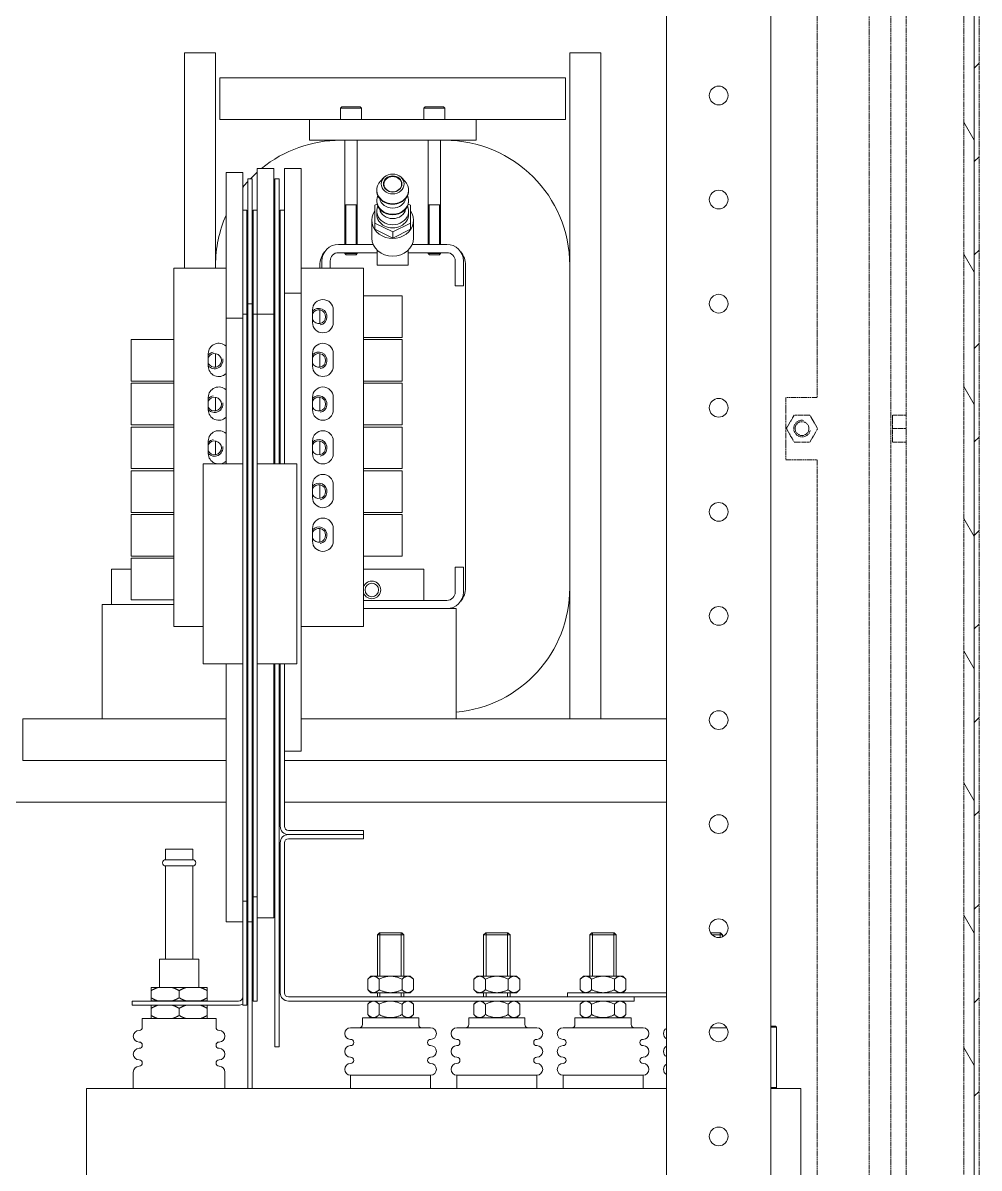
# Model space of a CAD drawing. Header units: millimetres. Extents: x 0 to 8410, y 0 to 5940.
# Drawn here: x 5165 to 5624, y 1771 to 2321 of the extents above; entities that cross this region are included whole.
import ezdxf

# ---------------------------------------------------------------- set-up
doc = ezdxf.new("R2010")
doc.units = ezdxf.units.MM
doc.header["$LTSCALE"] = 10
doc.linetypes.add('DOUBLE_DASH_CHAIN', pattern=[1.2403, 0.6614, -0.0827, 0.1654, -0.0827, 0.1654, -0.0827])
for name, color, linetype, lineweight, true_color in [('가시적인 것(ISO)', 3, 'Continuous', 5, 0x00ff00), ('가시적인 좁은 것(ISO)', 3, 'Continuous', 5, 0x00ff00), ('참조(ISO)', 6, 'DOUBLE_DASH_CHAIN', 5, 0xff00ff)]:
    doc.layers.add(name, color=color, linetype=linetype, lineweight=lineweight, true_color=true_color)
doc.layers.add('해치(ISO)', color=7, linetype='Continuous', lineweight=5)
pattern_1 = [(120.0002, (0, 0), (-27.49626, -15.87508), [])]

msp = doc.modelspace()

# ---------------------------------------------------------------- hatches: boundary and pattern name
at = {"layer": '해치(ISO)'}
h = msp.add_hatch(dxfattribs=at)
h.set_pattern_fill('ANSI31', color=256, scale=254, style=0)
h.set_pattern_definition([(45, (0, 0), (-22.45064, 22.45064), [])])
h.paths.add_polyline_path([(4924.03, 930.83), (5044.03, 930.83), (5504.03, 930.83), (5624.03, 930.83), (5624.03, 3030.83), (4924.03, 3030.83)])
h.paths.add_polyline_path([(5621.73, 933.13), (5615.33, 933.13), (4932.73, 933.13), (4926.33, 933.13), (4926.33, 939.53), (4926.33, 976.73), (4926.33, 983.13), (4926.33, 2988.53), (4926.33, 3028.53), (5621.73, 3028.53), (5621.73, 2988.53), (5621.73, 983.13), (5621.73, 976.73), (5621.73, 939.53)], flags=0)
h = msp.add_hatch(dxfattribs=at)
h.set_pattern_fill('ANSI31', color=256, scale=254, angle=75.0002, style=0)
h.set_pattern_definition(pattern_1)
h.paths.add_polyline_path([(4931.33, 983.13), (4931.33, 2988.53), (4928.33, 2988.53), (4926.33, 2988.53), (4926.33, 983.13)])
h.paths.add_polyline_path([(5621.73, 983.13), (5621.73, 2988.53), (5619.73, 2988.53), (5616.73, 2988.53), (5616.73, 983.13)])
h = msp.add_hatch(dxfattribs=at)
h.set_pattern_fill('ANSI31', color=256, scale=254, angle=75.0002, style=0)
h.set_pattern_definition(pattern_1)
h.paths.add_polyline_path([(5017.78, 2919.33), (5021.53, 2925.83), (5017.78, 2932.33), (5010.28, 2932.33), (5006.52, 2925.83), (5010.28, 2919.33)])
edge = h.paths.add_edge_path(flags=0)
edge.add_ellipse((5014.03, 2925.83), major_axis=(0, -3.32), ratio=1, start_angle=0, end_angle=360)
h.paths.add_polyline_path([(5546.53, 2125.83), (5542.78, 2132.33), (5535.28, 2132.33), (5531.52, 2125.83), (5535.28, 2119.33), (5542.78, 2119.33)])
edge = h.paths.add_edge_path(flags=0)
edge.add_ellipse((5539.03, 2125.83), major_axis=(0, -3.32), ratio=1, start_angle=0, end_angle=360)
h.paths.add_polyline_path([(5017.78, 2119.33), (5021.53, 2125.83), (5017.78, 2132.33), (5010.28, 2132.33), (5006.52, 2125.83), (5010.28, 2119.33)])
edge = h.paths.add_edge_path(flags=0)
edge.add_ellipse((5014.03, 2125.83), major_axis=(0, -3.32), ratio=1, start_angle=0, end_angle=360)
h.paths.add_polyline_path([(5546.53, 2925.83), (5542.78, 2932.33), (5535.28, 2932.33), (5531.52, 2925.83), (5535.28, 2919.33), (5542.78, 2919.33)])
edge = h.paths.add_edge_path(flags=0)
edge.add_ellipse((5539.03, 2925.83), major_axis=(0, -3.32), ratio=1, start_angle=0, end_angle=360)

# ---------------------------------------------------------------- linework, layer by layer
at = {"layer": '가시적인 것(ISO)'}
for p, q in [((5524.03, 983.13), (5524.03, 3023.53)), ((5474.03, 1256.83), (5474.03, 2464.83)), ((5242.53, 2306.33), (5242.53, 2202.83)), ((5242.53, 2306.33), (5257.53, 2306.33)), ((5257.53, 2306.33), (5257.53, 2204.33)), ((5427.53, 2306.33), (5427.53, 2204.33)), ((5427.53, 2306.33), (5442.53, 2306.33)), ((5442.53, 2306.33), (5442.53, 1986.33)), ((5259.53, 2274.33), (5259.53, 2294.33)), ((5259.53, 2294.33), (5425.53, 2294.33)), ((5425.53, 2274.33), (5425.53, 2294.33)), ((5318.13, 2280.33), (5317.53, 2279.73)), ((5327.53, 2279.73), (5317.53, 2279.73)), ((5317.53, 2274.33), (5317.53, 2279.73)), ((5318.13, 2280.33), (5326.93, 2280.33)), ((5326.93, 2280.33), (5327.53, 2279.73)), ((5327.53, 2274.33), (5327.53, 2279.73)), ((5358.13, 2280.33), (5357.53, 2279.73)), ((5367.53, 2279.73), (5357.53, 2279.73)), ((5357.53, 2274.33), (5357.53, 2279.73)), ((5358.13, 2280.33), (5366.93, 2280.33)), ((5366.93, 2280.33), (5367.53, 2279.73)), ((5367.53, 2274.33), (5367.53, 2279.73)), ((5259.53, 2274.33), (5302.53, 2274.33)), ((5302.53, 2274.33), (5302.53, 2264.33)), ((5382.53, 2274.33), (5302.53, 2274.33)), ((5382.53, 2274.33), (5425.53, 2274.33)), ((5382.53, 2274.33), (5382.53, 2264.33)), ((5382.53, 2264.33), (5302.53, 2264.33)), ((5319.53, 2214.33), (5319.53, 2264.33)), ((5325.53, 2214.33), (5325.53, 2264.33)), ((5359.53, 2214.33), (5359.53, 2264.33)), ((5365.53, 2214.33), (5365.53, 2264.33)), ((5277.53, 2250.83), (5285.53, 2250.83)), ((5277.53, 2250.83), (5277.53, 2230.83)), ((5285.53, 2250.83), (5285.53, 2200.83)), ((5290.53, 2250.83), (5298.53, 2250.83)), ((5290.53, 2250.83), (5290.53, 2230.83)), ((5298.53, 2250.83), (5298.53, 2210.83)), ((5270.53, 2248.83), (5262.53, 2248.83)), ((5262.53, 2198.83), (5262.53, 2248.83)), ((5270.53, 2230.83), (5270.53, 2248.83)), ((5273.03, 2245.83), (5273.03, 2185.83)), ((5275.03, 2245.83), (5273.03, 2245.83)), ((5275.03, 2185.83), (5275.03, 2245.83)), ((5286.03, 2245.83), (5286.03, 2108.83)), ((5286.03, 2245.83), (5288.03, 2245.83)), ((5288.03, 2108.83), (5288.03, 2245.83)), ((5338.33, 2246.4), (5336.68, 2244.72)), ((5346.73, 2246.4), (5348.37, 2244.72)), ((5334.88, 2240.19), (5334.88, 2240.44)), ((5350.18, 2240.19), (5350.18, 2240.44)), ((5335.09, 2233.61), (5334.03, 2233.08)), ((5334.88, 2235.15), (5334.88, 2235.41)), ((5351.03, 2233.08), (5349.97, 2233.61)), ((5350.18, 2235.15), (5350.18, 2235.41)), ((5270.53, 2230.83), (5270.53, 2180.83)), ((5272.53, 2230.83), (5270.53, 2230.83)), ((5272.53, 2180.83), (5272.53, 2230.83)), ((5275.53, 2230.83), (5275.53, 2180.83)), ((5277.53, 2230.83), (5275.53, 2230.83)), ((5277.53, 2180.83), (5277.53, 2230.83)), ((5288.53, 2230.83), (5288.53, 2108.83)), ((5288.53, 2230.83), (5290.53, 2230.83)), ((5290.53, 2108.83), (5290.53, 2230.83)), ((5319.53, 2233.33), (5325.53, 2233.33)), ((5334.03, 2233.08), (5334.03, 2224.58)), ((5334.88, 2228.83), (5334.88, 2230.37)), ((5350.18, 2228.83), (5350.18, 2230.37)), ((5351.03, 2224.58), (5351.03, 2233.08)), ((5359.53, 2233.33), (5365.53, 2233.33)), ((5332.53, 2217.33), (5332.53, 2225.83)), ((5334.03, 2224.58), (5342.53, 2220.33)), ((5334.03, 2224.58), (5334.03, 2221.58)), ((5342.53, 2220.33), (5351.03, 2224.58)), ((5351.03, 2224.58), (5351.03, 2221.58)), ((5352.53, 2217.33), (5352.53, 2225.83)), ((5342.53, 2217.33), (5334.03, 2221.58)), ((5351.03, 2221.58), (5342.53, 2217.33)), ((5342.53, 2220.33), (5342.53, 2217.33)), ((5333.15, 2214.33), (5316.53, 2214.33)), ((5335.03, 2211.6), (5335.03, 2207.41)), ((5350.03, 2211.6), (5350.03, 2207.41)), ((5368.53, 2214.33), (5351.91, 2214.33)), ((5298.53, 2210.83), (5298.53, 2190.83)), ((5308.53, 2206.33), (5308.53, 2202.83)), ((5312.53, 2202.83), (5312.53, 2206.33)), ((5335.03, 2210.33), (5316.53, 2210.33)), ((5319.53, 2209.93), (5319.53, 2210.33)), ((5319.53, 2209.93), (5325.53, 2209.93)), ((5320.13, 2209.33), (5319.53, 2209.93)), ((5324.93, 2209.33), (5320.13, 2209.33)), ((5324.93, 2209.33), (5325.53, 2209.93)), ((5325.53, 2209.93), (5325.53, 2210.33)), ((5335.03, 2204.33), (5335.03, 2207.41)), ((5368.53, 2210.33), (5350.03, 2210.33)), ((5350.03, 2204.33), (5350.03, 2207.41)), ((5359.53, 2209.93), (5359.53, 2210.33)), ((5359.53, 2209.93), (5365.53, 2209.93)), ((5360.13, 2209.33), (5359.53, 2209.93)), ((5364.93, 2209.33), (5360.13, 2209.33)), ((5364.93, 2209.33), (5365.53, 2209.93)), ((5365.53, 2209.93), (5365.53, 2210.33)), ((5372.53, 2194.33), (5372.53, 2206.33)), ((5376.53, 2194.33), (5376.53, 2206.33)), ((5237.53, 2202.83), (5262.53, 2202.83)), ((5237.53, 2202.83), (5237.53, 2030.83)), ((5257.53, 2204.33), (5257.53, 2202.83)), ((5272.53, 2202.83), (5273.03, 2202.83)), ((5275.03, 2202.83), (5275.53, 2202.83)), ((5285.53, 2200.83), (5285.53, 2180.83)), ((5328.53, 2202.83), (5298.53, 2202.83)), ((5307.53, 2202.83), (5307.53, 2204.33)), ((5328.53, 2030.83), (5328.53, 2202.83)), ((5350.03, 2204.33), (5335.03, 2204.33)), ((5377.53, 2204.33), (5377.53, 2049.33)), ((5427.53, 2049.33), (5427.53, 2204.33)), ((5262.53, 2178.83), (5262.53, 2198.83)), ((5290.53, 2190.83), (5298.53, 2190.83)), ((5298.53, 2158.83), (5298.53, 2190.83)), ((5347.03, 2189.58), (5328.53, 2189.58)), ((5347.03, 2169.58), (5347.03, 2189.58)), ((5372.53, 2194.33), (5376.53, 2194.33)), ((5273.03, 2185.83), (5273.03, 1888.83)), ((5273.03, 2185.83), (5275.03, 2185.83)), ((5275.03, 1888.83), (5275.03, 2185.83)), ((5270.53, 2178.83), (5262.53, 2178.83)), ((5262.53, 2178.83), (5262.53, 2146.83)), ((5270.53, 2180.83), (5272.53, 2180.83)), ((5270.53, 2180.83), (5270.53, 1898.83)), ((5272.53, 1898.83), (5272.53, 2180.83)), ((5275.53, 2180.83), (5277.53, 2180.83)), ((5275.53, 2180.83), (5275.53, 1900.83)), ((5277.53, 1900.83), (5277.53, 2180.83)), ((5277.53, 2180.83), (5285.53, 2180.83)), ((5285.53, 2148.83), (5285.53, 2180.83)), ((5304.03, 2176.83), (5304.03, 2182.83)), ((5307.53, 2176.29), (5307.53, 2182.86)), ((5314.03, 2182.83), (5314.03, 2176.83)), ((5237.53, 2168.58), (5217.03, 2168.58)), ((5217.03, 2168.58), (5217.03, 2148.58)), ((5328.53, 2169.58), (5347.03, 2169.58)), ((5347.03, 2168.58), (5328.53, 2168.58)), ((5347.03, 2148.58), (5347.03, 2168.58)), ((5254.03, 2155.83), (5254.03, 2161.83)), ((5257.53, 2161.86), (5257.53, 2155.29)), ((5298.53, 2158.83), (5298.53, 2002.83)), ((5304.03, 2155.83), (5304.03, 2161.83)), ((5307.53, 2155.29), (5307.53, 2161.86)), ((5314.03, 2161.83), (5314.03, 2155.83)), ((5217.03, 2148.58), (5237.53, 2148.58)), ((5237.53, 2147.58), (5217.03, 2147.58)), ((5217.03, 2147.58), (5217.03, 2127.58)), ((5262.53, 2108.83), (5262.53, 2146.83)), ((5285.53, 2148.83), (5285.53, 2108.83)), ((5328.53, 2148.58), (5347.03, 2148.58)), ((5347.03, 2147.58), (5328.53, 2147.58)), ((5347.03, 2127.58), (5347.03, 2147.58)), ((5254.03, 2134.83), (5254.03, 2140.83)), ((5257.53, 2140.86), (5257.53, 2134.29)), ((5304.03, 2134.83), (5304.03, 2140.83)), ((5307.53, 2134.29), (5307.53, 2140.86)), ((5314.03, 2140.83), (5314.03, 2134.83)), ((5217.03, 2127.58), (5237.53, 2127.58)), ((5237.53, 2126.58), (5217.03, 2126.58)), ((5217.03, 2126.58), (5217.03, 2106.58)), ((5328.53, 2127.58), (5347.03, 2127.58)), ((5347.03, 2126.58), (5328.53, 2126.58)), ((5347.03, 2106.58), (5347.03, 2126.58)), ((5254.03, 2113.83), (5254.03, 2119.83)), ((5257.53, 2119.86), (5257.53, 2113.29)), ((5304.03, 2113.83), (5304.03, 2119.83)), ((5307.53, 2113.29), (5307.53, 2119.86)), ((5314.03, 2119.83), (5314.03, 2113.83)), ((5251.53, 2012.83), (5251.53, 2108.83)), ((5251.53, 2108.83), (5270.53, 2108.83)), ((5296.53, 2108.83), (5277.53, 2108.83)), ((5296.53, 2108.83), (5296.53, 2012.83)), ((5217.03, 2106.58), (5237.53, 2106.58)), ((5237.53, 2105.58), (5217.03, 2105.58)), ((5217.03, 2105.58), (5217.03, 2085.58)), ((5328.53, 2106.58), (5347.03, 2106.58)), ((5347.03, 2105.58), (5328.53, 2105.58)), ((5347.03, 2085.58), (5347.03, 2105.58)), ((5304.03, 2092.83), (5304.03, 2098.83)), ((5307.53, 2092.29), (5307.53, 2098.86)), ((5314.03, 2098.83), (5314.03, 2092.83)), ((5217.03, 2085.58), (5237.53, 2085.58)), ((5328.53, 2085.58), (5347.03, 2085.58)), ((5237.53, 2084.58), (5217.03, 2084.58)), ((5217.03, 2084.58), (5217.03, 2064.58)), ((5347.03, 2084.58), (5328.53, 2084.58)), ((5347.03, 2064.58), (5347.03, 2084.58)), ((5304.03, 2071.83), (5304.03, 2077.83)), ((5307.53, 2071.29), (5307.53, 2077.86)), ((5314.03, 2077.83), (5314.03, 2071.83)), ((5217.03, 2064.58), (5237.53, 2064.58)), ((5237.53, 2063.58), (5217.03, 2063.58)), ((5217.03, 2063.58), (5217.03, 2043.58)), ((5328.53, 2064.58), (5347.03, 2064.58)), ((5207.53, 2058.33), (5217.03, 2058.33)), ((5207.53, 2058.33), (5207.53, 2041.33)), ((5328.53, 2058.33), (5357.53, 2058.33)), ((5357.53, 2043.33), (5357.53, 2058.33)), ((5372.53, 2059.33), (5372.53, 2047.33)), ((5372.53, 2059.33), (5376.53, 2059.33)), ((5376.53, 2047.33), (5376.53, 2059.33)), ((5427.53, 2049.33), (5427.53, 1986.33)), ((5203.03, 2041.33), (5237.53, 2041.33)), ((5203.03, 1986.33), (5203.03, 2041.33)), ((5217.03, 2043.58), (5237.53, 2043.58)), ((5328.53, 2043.33), (5368.53, 2043.33)), ((5373.03, 2039.33), (5328.53, 2039.33)), ((5373.03, 2039.33), (5373.03, 1986.33)), ((5237.53, 2030.83), (5251.53, 2030.83)), ((5272.53, 2030.83), (5273.03, 2030.83)), ((5275.03, 2030.83), (5275.53, 2030.83)), ((5328.53, 2030.83), (5298.53, 2030.83)), ((5251.53, 2012.83), (5270.53, 2012.83)), ((5262.53, 1920.83), (5262.53, 2012.83)), ((5296.53, 2012.83), (5277.53, 2012.83)), ((5285.53, 2012.83), (5285.53, 1922.83)), ((5286.03, 2012.83), (5286.03, 1828.83)), ((5288.03, 1828.83), (5288.03, 2012.83)), ((5288.53, 2012.83), (5288.53, 1934.83)), ((5290.53, 1934.83), (5290.53, 2012.83)), ((5298.53, 1970.83), (5298.53, 2002.83)), ((5165.03, 1986.33), (5262.53, 1986.33)), ((5165.03, 1966.33), (5165.03, 1986.33)), ((5272.53, 1986.33), (5273.03, 1986.33)), ((5275.03, 1986.33), (5275.53, 1986.33)), ((5285.53, 1986.33), (5286.03, 1986.33)), ((5288.03, 1986.33), (5288.53, 1986.33)), ((5298.53, 1986.33), (5474.03, 1986.33)), ((5290.53, 1970.83), (5298.53, 1970.83)), ((5262.53, 1966.33), (5165.03, 1966.33)), ((5273.03, 1966.33), (5272.53, 1966.33)), ((5275.53, 1966.33), (5275.03, 1966.33)), ((5286.03, 1966.33), (5285.53, 1966.33)), ((5288.53, 1966.33), (5288.03, 1966.33)), ((5474.03, 1966.33), (5290.53, 1966.33)), ((5262.53, 1946.33), (5074.03, 1946.33)), ((5273.03, 1946.33), (5272.53, 1946.33)), ((5275.53, 1946.33), (5275.03, 1946.33)), ((5286.03, 1946.33), (5285.53, 1946.33)), ((5288.53, 1946.33), (5288.03, 1946.33)), ((5474.03, 1946.33), (5290.53, 1946.33)), ((5328.53, 1932.83), (5292.53, 1932.83)), ((5328.53, 1932.83), (5328.53, 1930.83)), ((5288.53, 1926.83), (5288.53, 1854.83)), ((5290.53, 1926.83), (5290.53, 1854.83)), ((5328.53, 1930.83), (5292.53, 1930.83)), ((5292.53, 1930.83), (5328.53, 1930.83)), ((5328.53, 1928.83), (5292.53, 1928.83)), ((5328.53, 1928.83), (5328.53, 1930.83)), ((5233.53, 1923.73), (5246.53, 1923.73)), ((5233.53, 1923.73), (5233.53, 1918.73)), ((5246.53, 1923.73), (5246.53, 1918.73)), ((5262.53, 1920.83), (5262.53, 1888.83)), ((5285.53, 1890.83), (5285.53, 1922.83)), ((5233.53, 1918.73), (5246.53, 1918.73)), ((5233.53, 1915.73), (5246.53, 1915.73)), ((5233.53, 1915.73), (5233.53, 1871.03)), ((5246.53, 1915.73), (5246.53, 1871.03)), ((5270.53, 1898.83), (5270.53, 1848.83)), ((5272.53, 1898.83), (5270.53, 1898.83)), ((5272.53, 1848.83), (5272.53, 1898.83)), ((5275.53, 1900.83), (5275.53, 1850.83)), ((5277.53, 1900.83), (5275.53, 1900.83)), ((5277.53, 1850.83), (5277.53, 1900.83)), ((5270.53, 1888.83), (5262.53, 1888.83)), ((5275.03, 1888.83), (5273.03, 1888.83)), ((5273.03, 1888.83), (5273.03, 1808.83)), ((5275.03, 1808.83), (5275.03, 1888.83)), ((5277.53, 1890.83), (5285.53, 1890.83)), ((5336.18, 1883.63), (5335.18, 1882.63)), ((5347.88, 1882.63), (5335.18, 1882.63)), ((5335.18, 1882.63), (5335.18, 1862.83)), ((5336.18, 1883.63), (5346.88, 1883.63)), ((5346.88, 1883.63), (5347.88, 1882.63)), ((5347.88, 1882.63), (5347.88, 1862.83)), ((5387.18, 1883.63), (5386.18, 1882.63)), ((5398.88, 1882.63), (5386.18, 1882.63)), ((5386.18, 1882.63), (5386.18, 1862.83)), ((5387.18, 1883.63), (5397.88, 1883.63)), ((5397.88, 1883.63), (5398.88, 1882.63)), ((5398.88, 1882.63), (5398.88, 1862.83)), ((5438.18, 1883.63), (5437.18, 1882.63)), ((5449.88, 1882.63), (5437.18, 1882.63)), ((5437.18, 1882.63), (5437.18, 1862.83)), ((5438.18, 1883.63), (5448.88, 1883.63)), ((5448.88, 1883.63), (5449.88, 1882.63)), ((5449.88, 1882.63), (5449.88, 1862.83)), ((5495.1, 1883.63), (5499.88, 1883.63)), ((5500.88, 1882.63), (5495.86, 1882.63)), ((5499.88, 1883.63), (5500.88, 1882.63)), ((5500.88, 1882.63), (5500.88, 1881.73)), ((5230.53, 1871.03), (5249.53, 1871.03)), ((5230.53, 1871.03), (5230.53, 1857.33)), ((5249.53, 1871.03), (5249.53, 1857.33)), ((5332.06, 1862.83), (5330.56, 1861.33)), ((5330.56, 1856.33), (5330.56, 1861.33)), ((5351, 1862.83), (5332.06, 1862.83)), ((5336.04, 1856.33), (5336.04, 1861.33)), ((5347.01, 1856.33), (5347.01, 1861.33)), ((5351, 1862.83), (5352.5, 1861.33)), ((5352.5, 1856.33), (5352.5, 1861.33)), ((5383.06, 1862.83), (5381.56, 1861.33)), ((5381.56, 1856.33), (5381.56, 1861.33)), ((5402, 1862.83), (5383.06, 1862.83)), ((5387.04, 1856.33), (5387.04, 1861.33)), ((5398.01, 1856.33), (5398.01, 1861.33)), ((5402, 1862.83), (5403.5, 1861.33)), ((5403.5, 1856.33), (5403.5, 1861.33)), ((5434.06, 1862.83), (5432.56, 1861.33)), ((5432.56, 1856.33), (5432.56, 1861.33)), ((5453, 1862.83), (5434.06, 1862.83)), ((5438.04, 1856.33), (5438.04, 1861.33)), ((5449.01, 1856.33), (5449.01, 1861.33)), ((5453, 1862.83), (5454.5, 1861.33)), ((5454.5, 1856.33), (5454.5, 1861.33)), ((5229.79, 1857.33), (5226.53, 1857.33)), ((5226.53, 1852.43), (5226.53, 1855.83)), ((5229.79, 1857.33), (5236.77, 1857.33)), ((5243.29, 1857.33), (5236.77, 1857.33)), ((5240.03, 1852.43), (5240.03, 1855.83)), ((5243.29, 1857.33), (5250.27, 1857.33)), ((5253.53, 1857.33), (5250.27, 1857.33)), ((5253.53, 1852.43), (5253.53, 1855.83)), ((5332.06, 1854.83), (5330.56, 1856.33)), ((5332.06, 1854.83), (5351, 1854.83)), ((5335.18, 1854.83), (5335.18, 1852.83)), ((5347.88, 1854.83), (5347.88, 1852.83)), ((5351, 1854.83), (5352.5, 1856.33)), ((5383.06, 1854.83), (5381.56, 1856.33)), ((5383.06, 1854.83), (5402, 1854.83)), ((5386.18, 1854.83), (5386.18, 1852.83)), ((5398.88, 1854.83), (5398.88, 1852.83)), ((5402, 1854.83), (5403.5, 1856.33)), ((5426.53, 1852.83), (5426.53, 1854.83)), ((5474.03, 1854.83), (5426.53, 1854.83)), ((5434.06, 1854.83), (5432.56, 1856.33)), ((5453, 1854.83), (5454.5, 1856.33)), ((5268.53, 1850.83), (5217.53, 1850.83)), ((5217.53, 1848.83), (5217.53, 1850.83)), ((5268.53, 1848.83), (5217.53, 1848.83)), ((5226.53, 1850.93), (5229.79, 1850.93)), ((5236.77, 1850.93), (5229.79, 1850.93)), ((5230.53, 1850.93), (5230.53, 1850.83)), ((5236.77, 1850.93), (5243.29, 1850.93)), ((5250.27, 1850.93), (5243.29, 1850.93)), ((5249.53, 1850.93), (5249.53, 1850.83)), ((5250.27, 1850.93), (5253.53, 1850.93)), ((5270.53, 1848.83), (5272.53, 1848.83)), ((5275.53, 1850.83), (5277.53, 1850.83)), ((5458.53, 1852.83), (5292.53, 1852.83)), ((5458.53, 1850.83), (5292.53, 1850.83)), ((5332.06, 1850.83), (5330.56, 1849.33)), ((5330.56, 1844.33), (5330.56, 1849.33)), ((5336.04, 1844.33), (5336.04, 1849.33)), ((5347.01, 1844.33), (5347.01, 1849.33)), ((5351, 1850.83), (5352.5, 1849.33)), ((5352.5, 1844.33), (5352.5, 1849.33)), ((5383.06, 1850.83), (5381.56, 1849.33)), ((5381.56, 1844.33), (5381.56, 1849.33)), ((5387.04, 1844.33), (5387.04, 1849.33)), ((5398.01, 1844.33), (5398.01, 1849.33)), ((5402, 1850.83), (5403.5, 1849.33)), ((5403.5, 1844.33), (5403.5, 1849.33)), ((5434.06, 1850.83), (5432.56, 1849.33)), ((5432.56, 1844.33), (5432.56, 1849.33)), ((5438.04, 1844.33), (5438.04, 1849.33)), ((5449.01, 1844.33), (5449.01, 1849.33)), ((5453, 1850.83), (5454.5, 1849.33)), ((5454.5, 1844.33), (5454.5, 1849.33)), ((5458.53, 1850.83), (5458.53, 1852.83)), ((5458.53, 1852.83), (5474.03, 1852.83)), ((5226.53, 1843.93), (5226.53, 1847.33)), ((5240.03, 1843.93), (5240.03, 1847.33)), ((5253.53, 1843.93), (5253.53, 1847.33)), ((5332.06, 1842.83), (5330.56, 1844.33)), ((5351, 1842.83), (5352.5, 1844.33)), ((5383.06, 1842.83), (5381.56, 1844.33)), ((5402, 1842.83), (5403.5, 1844.33)), ((5434.06, 1842.83), (5432.56, 1844.33)), ((5453, 1842.83), (5454.5, 1844.33)), ((5222.33, 1842.43), (5257.73, 1842.43)), ((5222.33, 1842.43), (5222.33, 1838.23)), ((5257.73, 1842.43), (5257.73, 1838.23)), ((5322.33, 1838.03), (5360.73, 1838.03)), ((5328.03, 1842.83), (5355.03, 1842.83)), ((5328.03, 1842.83), (5328.03, 1839.53)), ((5355.03, 1842.83), (5355.03, 1839.53)), ((5373.33, 1838.03), (5411.73, 1838.03)), ((5379.03, 1842.83), (5406.03, 1842.83)), ((5379.03, 1842.83), (5379.03, 1839.53)), ((5406.03, 1842.83), (5406.03, 1839.53)), ((5424.33, 1838.03), (5462.73, 1838.03)), ((5430.03, 1842.83), (5457.03, 1842.83)), ((5430.03, 1842.83), (5430.03, 1839.53)), ((5457.03, 1842.83), (5457.03, 1839.53)), ((5495.1, 1838.03), (5502.95, 1838.03)), ((5524.03, 1838.83), (5526.28, 1838.83)), ((5526.78, 1838.33), (5524.03, 1838.33)), ((5526.28, 1838.83), (5526.78, 1838.33)), ((5526.78, 1809.33), (5526.78, 1838.33)), ((5286.03, 1828.83), (5288.03, 1828.83)), ((5218.03, 1816.73), (5218.03, 1808.83)), ((5262.03, 1816.73), (5262.03, 1808.83)), ((5322.33, 1815.23), (5360.73, 1815.23)), ((5322.33, 1815.23), (5322.33, 1808.83)), ((5360.73, 1815.23), (5360.73, 1808.83)), ((5373.33, 1815.23), (5411.73, 1815.23)), ((5373.33, 1815.23), (5373.33, 1808.83)), ((5411.73, 1815.23), (5411.73, 1808.83)), ((5424.33, 1815.23), (5462.73, 1815.23)), ((5424.33, 1815.23), (5424.33, 1808.83)), ((5462.73, 1815.23), (5462.73, 1808.83)), ((5195.53, 1808.83), (5273.03, 1808.83)), ((5195.53, 1300.83), (5195.53, 1808.83)), ((5273.03, 1808.83), (5275.03, 1808.83)), ((5275.03, 1808.83), (5474.03, 1808.83)), ((5524.03, 1809.33), (5526.78, 1809.33)), ((5524.03, 1808.83), (5538.53, 1808.83)), ((5526.28, 1808.83), (5526.78, 1809.33)), ((5538.53, 1300.83), (5538.53, 1808.83))]:
    msp.add_line(p, q, dxfattribs=at)
for centre, radius in [((5499.03, 2285.83), 4.5), ((5499.03, 2235.83), 4.5), ((5499.03, 2185.83), 4.5), ((5499.03, 2135.83), 4.5), ((5499.03, 2085.83), 4.5), ((5332.53, 2048.33), 3.25), ((5499.03, 2035.83), 4.5), ((5499.03, 1985.83), 4.5), ((5499.03, 1935.83), 4.5), ((5499.03, 1885.83), 4.5), ((5499.03, 1835.83), 4.5), ((5499.03, 1785.83), 4.5)]:
    msp.add_circle(centre, radius, dxfattribs=at)
for centre, radius, start, end in [((5317.53, 2204.33), 60, 90, 129.195), ((5367.53, 2204.33), 60, 0, 90), ((5317.53, 2204.33), 60, 137.8736, 141.5668), ((5317.53, 2204.33), 60, 131.8103, 136.2378), ((5317.53, 2204.33), 60, 156.4435, 180), ((5316.53, 2206.33), 8, 90, 180), ((5368.53, 2206.33), 8, 0, 90), ((5317.53, 2204.33), 10, 140.1041, 180), ((5316.53, 2206.33), 4, 90, 180), ((5368.53, 2206.33), 4, 0, 90), ((5367.53, 2204.33), 10, 0, 39.8959), ((5309.03, 2182.83), 5, 0, 180), ((5307.03, 2179.58), 3.32, 205.4897, 154.5103), ((5309.03, 2176.83), 5, 180, 0), ((5259.03, 2161.83), 5, 45.573, 180), ((5309.03, 2161.83), 5, 0, 180), ((5257.03, 2158.58), 3.32, 205.4897, 154.5103), ((5307.03, 2158.58), 3.32, 205.4897, 154.5103), ((5259.03, 2155.83), 5, 180, 314.427), ((5309.03, 2155.83), 5, 180, 0), ((5259.03, 2140.83), 5, 45.573, 180), ((5309.03, 2140.83), 5, 0, 180), ((5257.03, 2137.58), 3.32, 205.4897, 154.5103), ((5307.03, 2137.58), 3.32, 205.4897, 154.5103), ((5259.03, 2134.83), 5, 180, 314.427), ((5309.03, 2134.83), 5, 180, 0), ((5259.03, 2119.83), 5, 45.573, 180), ((5309.03, 2119.83), 5, 0, 180), ((5257.03, 2116.58), 3.32, 205.4897, 154.5103), ((5307.03, 2116.58), 3.32, 205.4897, 154.5103), ((5259.03, 2113.83), 5, 180, 314.427), ((5309.03, 2113.83), 5, 180, 0), ((5309.03, 2098.83), 5, 0, 180), ((5307.03, 2095.58), 3.32, 205.4897, 154.5103), ((5309.03, 2092.83), 5, 180, 0), ((5309.03, 2077.83), 5, 0, 180), ((5307.03, 2074.58), 3.32, 205.4897, 154.5103), ((5309.03, 2071.83), 5, 180, 0), ((5332.53, 2048.33), 4.25, 199.7499, 160.2501), ((5368.53, 2047.33), 8, 270, 0), ((5368.53, 2047.33), 4, 270, 0), ((5367.53, 2049.33), 60, 275.2595, 0), ((5367.53, 2049.33), 10, 320.1041, 0), ((5292.53, 1934.83), 4, 180, 270), ((5292.53, 1934.83), 2, 180, 270), ((5292.53, 1926.83), 4, 90, 180), ((5292.53, 1926.83), 2, 90, 180), ((5233.53, 1917.23), 1.5, 90, 270), ((5246.53, 1917.23), 1.5, 270, 90), ((5292.53, 1854.83), 4, 180, 270), ((5292.53, 1854.83), 2, 180, 270), ((5268.53, 1852.83), 2, 270, 0), ((5268.53, 1852.83), 4, 270, 300), ((5220.83, 1838.23), 1.5, 270, 0), ((5259.23, 1838.23), 1.5, 180, 270), ((5322.33, 1835.23), 2.8, 90, 270), ((5326.53, 1839.53), 1.5, 270, 0), ((5356.53, 1839.53), 1.5, 180, 270), ((5360.73, 1835.23), 2.8, 270, 90), ((5373.33, 1835.23), 2.8, 90, 270), ((5377.53, 1839.53), 1.5, 270, 0), ((5407.53, 1839.53), 1.5, 180, 270), ((5411.73, 1835.23), 2.8, 270, 90), ((5424.33, 1835.23), 2.8, 90, 270), ((5428.53, 1839.53), 1.5, 270, 0), ((5458.53, 1839.53), 1.5, 180, 270), ((5462.73, 1835.23), 2.8, 270, 90), ((5475.33, 1835.23), 2.8, 117.664, 242.336), ((5220.83, 1833.93), 2.8, 90, 270), ((5259.23, 1833.93), 2.8, 270, 90), ((5322.33, 1830.93), 1.5, 270, 90), ((5360.73, 1830.93), 1.5, 90, 270), ((5373.33, 1830.93), 1.5, 270, 90), ((5411.73, 1830.93), 1.5, 90, 270), ((5424.33, 1830.93), 1.5, 270, 90), ((5462.73, 1830.93), 1.5, 90, 270), ((5220.83, 1825.33), 2.8, 90, 270), ((5220.83, 1829.63), 1.5, 270, 90), ((5259.23, 1829.63), 1.5, 90, 270), ((5259.23, 1825.33), 2.8, 270, 90), ((5322.33, 1826.63), 2.8, 90, 270), ((5360.73, 1826.63), 2.8, 270, 90), ((5373.33, 1826.63), 2.8, 90, 270), ((5411.73, 1826.63), 2.8, 270, 90), ((5424.33, 1826.63), 2.8, 90, 270), ((5462.73, 1826.63), 2.8, 270, 90), ((5475.33, 1826.63), 2.8, 117.664, 242.336), ((5220.83, 1821.03), 1.5, 270, 90), ((5259.23, 1821.03), 1.5, 90, 270), ((5322.33, 1822.33), 1.5, 270, 90), ((5360.73, 1822.33), 1.5, 90, 270), ((5373.33, 1822.33), 1.5, 270, 90), ((5411.73, 1822.33), 1.5, 90, 270), ((5424.33, 1822.33), 1.5, 270, 90), ((5462.73, 1822.33), 1.5, 90, 270), ((5220.83, 1816.73), 2.8, 90, 180), ((5259.23, 1816.73), 2.8, 0, 90), ((5322.33, 1818.03), 2.8, 90, 270), ((5360.73, 1818.03), 2.8, 270, 90), ((5373.33, 1818.03), 2.8, 90, 270), ((5411.73, 1818.03), 2.8, 270, 90), ((5424.33, 1818.03), 2.8, 90, 270), ((5462.73, 1818.03), 2.8, 270, 90), ((5475.33, 1818.03), 2.8, 117.664, 242.336)]:
    msp.add_arc(centre, radius, start, end, dxfattribs=at)
for centre, major_axis, start_param, end_param in [((5342.53, 2240.44), (-7.65, 0), 5.581606, 10.126357), ((5342.53, 2240.19), (-7.65, 0), 0, 3.141593), ((5342.53, 2235.41), (-7.65, 0), 5.913793, 9.79417), ((5342.53, 2235.15), (-7.65, 0), 0.00008, 3.141513), ((5342.53, 2237.19), (-6.3, 0), 0.157379, 2.984214), ((5342.53, 2225.83), (-10, 0), 5.728374, 9.979589), ((5342.53, 2230.37), (-7.65, 0), 5.913929, 9.794034), ((5342.53, 2228.83), (-7.65, 0), 0, 3.141593), ((5342.53, 2232.15), (-6.3, 0), 0.157706, 2.983886), ((5342.53, 2217.33), (10, 0), 3.141593, 6.283185)]:
    msp.add_ellipse(centre, major_axis=major_axis, ratio=0.866025, start_param=start_param, end_param=end_param, dxfattribs=at)
for centre, major_axis in [((5342.53, 2243.33), (-5.5, 0)), ((5342.53, 2243.33), (-4.45, 0)), ((5342.53, 2243.23), (-4.25, 0))]:
    msp.add_ellipse(centre, major_axis=major_axis, ratio=0.866025, dxfattribs=at)
for points, weights in [([(5336.04, 1861.33), (5333.3, 1864.07), (5330.56, 1861.33)], [1, 1.15470053838, 1]), ([(5347.01, 1861.33), (5341.53, 1864.07), (5336.04, 1861.33)], [1, 1.15470053838, 1]), ([(5352.5, 1861.33), (5349.76, 1864.07), (5347.01, 1861.33)], [1, 1.15470053838, 1]), ([(5387.04, 1861.33), (5384.3, 1864.07), (5381.56, 1861.33)], [1, 1.15470053838, 1]), ([(5398.01, 1861.33), (5392.53, 1864.07), (5387.04, 1861.33)], [1, 1.15470053838, 1]), ([(5403.5, 1861.33), (5400.76, 1864.07), (5398.01, 1861.33)], [1, 1.15470053838, 1]), ([(5438.04, 1861.33), (5435.3, 1864.07), (5432.56, 1861.33)], [1, 1.15470053838, 1]), ([(5449.01, 1861.33), (5443.53, 1864.07), (5438.04, 1861.33)], [1, 1.15470053838, 1]), ([(5454.5, 1861.33), (5451.76, 1864.07), (5449.01, 1861.33)], [1, 1.15470053838, 1]), ([(5229.79, 1857.33), (5228.24, 1856.82), (5226.53, 1855.83)], [1, 1.00814602319, 1]), ([(5226.53, 1855.83), (5226.53, 1856.82), (5226.53, 1857.33)], [1, 1.00814602319, 1]), ([(5240.03, 1855.83), (5238.32, 1856.82), (5236.77, 1857.33)], [1, 1.00814602319, 1]), ([(5243.29, 1857.33), (5241.74, 1856.82), (5240.03, 1855.83)], [1, 1.00814602319, 1]), ([(5253.53, 1855.83), (5251.82, 1856.82), (5250.27, 1857.33)], [1, 1.00814602319, 1]), ([(5253.53, 1857.33), (5253.53, 1856.82), (5253.53, 1855.83)], [1, 1.00814602319, 1]), ([(5330.56, 1856.33), (5333.3, 1853.59), (5336.04, 1856.33)], [1, 1.15470053838, 1]), ([(5336.04, 1856.33), (5341.53, 1853.59), (5347.01, 1856.33)], [1, 1.15470053838, 1]), ([(5347.01, 1856.33), (5349.76, 1853.59), (5352.5, 1856.33)], [1, 1.15470053838, 1]), ([(5381.56, 1856.33), (5384.3, 1853.59), (5387.04, 1856.33)], [1, 1.15470053838, 1]), ([(5387.04, 1856.33), (5392.53, 1853.59), (5398.01, 1856.33)], [1, 1.15470053838, 1]), ([(5398.01, 1856.33), (5400.76, 1853.59), (5403.5, 1856.33)], [1, 1.15470053838, 1]), ([(5432.56, 1856.33), (5435.3, 1853.59), (5438.04, 1856.33)], [1, 1.15470053838, 1]), ([(5438.04, 1856.33), (5443.53, 1853.59), (5449.01, 1856.33)], [1, 1.15470053838, 1]), ([(5449.01, 1856.33), (5451.76, 1853.59), (5454.5, 1856.33)], [1, 1.15470053838, 1]), ([(5226.53, 1850.93), (5226.53, 1851.44), (5226.53, 1852.43)], [1, 1.00814602319, 1]), ([(5226.53, 1852.43), (5228.24, 1851.44), (5229.79, 1850.93)], [1, 1.00814602319, 1]), ([(5229.79, 1848.83), (5228.24, 1848.32), (5226.53, 1847.33)], [1, 1.00814602319, 1]), ([(5226.53, 1847.33), (5226.53, 1848.32), (5226.53, 1848.83)], [1, 1.00814602319, 1]), ([(5236.77, 1850.93), (5238.32, 1851.44), (5240.03, 1852.43)], [1, 1.00814602319, 1]), ([(5240.03, 1847.33), (5238.32, 1848.32), (5236.77, 1848.83)], [1, 1.00814602319, 1]), ([(5240.03, 1852.43), (5241.74, 1851.44), (5243.29, 1850.93)], [1, 1.00814602319, 1]), ([(5243.29, 1848.83), (5241.74, 1848.32), (5240.03, 1847.33)], [1, 1.00814602319, 1]), ([(5250.27, 1850.93), (5251.82, 1851.44), (5253.53, 1852.43)], [1, 1.00814602319, 1]), ([(5253.53, 1847.33), (5251.82, 1848.32), (5250.27, 1848.83)], [1, 1.00814602319, 1]), ([(5253.53, 1852.43), (5253.53, 1851.44), (5253.53, 1850.93)], [1, 1.00814602319, 1]), ([(5253.53, 1848.83), (5253.53, 1848.32), (5253.53, 1847.33)], [1, 1.00814602319, 1]), ([(5336.04, 1849.33), (5333.3, 1852.07), (5330.56, 1849.33)], [1, 1.15470053838, 1]), ([(5347.01, 1849.33), (5341.53, 1852.07), (5336.04, 1849.33)], [1, 1.15470053838, 1]), ([(5352.5, 1849.33), (5349.76, 1852.07), (5347.01, 1849.33)], [1, 1.15470053838, 1]), ([(5387.04, 1849.33), (5384.3, 1852.07), (5381.56, 1849.33)], [1, 1.15470053838, 1]), ([(5398.01, 1849.33), (5392.53, 1852.07), (5387.04, 1849.33)], [1, 1.15470053838, 1]), ([(5403.5, 1849.33), (5400.76, 1852.07), (5398.01, 1849.33)], [1, 1.15470053838, 1]), ([(5438.04, 1849.33), (5435.3, 1852.07), (5432.56, 1849.33)], [1, 1.15470053838, 1]), ([(5449.01, 1849.33), (5443.53, 1852.07), (5438.04, 1849.33)], [1, 1.15470053838, 1]), ([(5454.5, 1849.33), (5451.76, 1852.07), (5449.01, 1849.33)], [1, 1.15470053838, 1]), ([(5226.53, 1843.93), (5228.24, 1842.94), (5229.79, 1842.43)], [1, 1.00814602319, 1]), ([(5226.53, 1842.43), (5226.53, 1842.94), (5226.53, 1843.93)], [1, 1.00814602319, 1]), ([(5236.77, 1842.43), (5238.32, 1842.94), (5240.03, 1843.93)], [1, 1.00814602319, 1]), ([(5240.03, 1843.93), (5241.74, 1842.94), (5243.29, 1842.43)], [1, 1.00814602319, 1]), ([(5250.27, 1842.43), (5251.82, 1842.94), (5253.53, 1843.93)], [1, 1.00814602319, 1]), ([(5253.53, 1843.93), (5253.53, 1842.94), (5253.53, 1842.43)], [1, 1.00814602319, 1]), ([(5330.56, 1844.33), (5333.3, 1841.59), (5336.04, 1844.33)], [1, 1.15470053838, 1]), ([(5336.04, 1844.33), (5341.53, 1841.59), (5347.01, 1844.33)], [1, 1.15470053838, 1]), ([(5347.01, 1844.33), (5349.76, 1841.59), (5352.5, 1844.33)], [1, 1.15470053838, 1]), ([(5381.56, 1844.33), (5384.3, 1841.59), (5387.04, 1844.33)], [1, 1.15470053838, 1]), ([(5387.04, 1844.33), (5392.53, 1841.59), (5398.01, 1844.33)], [1, 1.15470053838, 1]), ([(5398.01, 1844.33), (5400.76, 1841.59), (5403.5, 1844.33)], [1, 1.15470053838, 1]), ([(5432.56, 1844.33), (5435.3, 1841.59), (5438.04, 1844.33)], [1, 1.15470053838, 1]), ([(5438.04, 1844.33), (5443.53, 1841.59), (5449.01, 1844.33)], [1, 1.15470053838, 1]), ([(5449.01, 1844.33), (5451.76, 1841.59), (5454.5, 1844.33)], [1, 1.15470053838, 1])]:
    msp.add_rational_spline(points, weights, degree=2, dxfattribs=at)
at = {"layer": '가시적인 좁은 것(ISO)'}
for p, q in [((5320.11, 2233.33), (5320.11, 2214.33)), ((5324.95, 2214.33), (5324.95, 2233.33)), ((5360.11, 2233.33), (5360.11, 2214.33)), ((5364.95, 2214.33), (5364.95, 2233.33)), ((5320.11, 2210.33), (5320.11, 2209.35)), ((5324.95, 2209.35), (5324.95, 2210.33)), ((5360.11, 2210.33), (5360.11, 2209.35)), ((5364.95, 2209.35), (5364.95, 2210.33)), ((5336.38, 1883.63), (5336.38, 1862.83)), ((5346.67, 1862.83), (5346.67, 1883.63)), ((5387.38, 1883.63), (5387.38, 1862.83)), ((5397.67, 1862.83), (5397.67, 1883.63)), ((5438.38, 1883.63), (5438.38, 1862.83)), ((5448.67, 1862.83), (5448.67, 1883.63)), ((5499.67, 1881.38), (5499.67, 1883.63)), ((5336.38, 1854.83), (5336.38, 1852.83)), ((5346.67, 1852.83), (5346.67, 1854.83)), ((5387.38, 1854.83), (5387.38, 1852.83)), ((5397.67, 1852.83), (5397.67, 1854.83)), ((5232.03, 1850.93), (5232.03, 1850.83)), ((5248.03, 1850.83), (5248.03, 1850.93))]:
    msp.add_line(p, q, dxfattribs=at)
for centre, start, end in [((5307.03, 2179.58), 280, 138.5904), ((5257.03, 2158.58), 100, 138.5904), ((5307.03, 2158.58), 280, 138.5904), ((5257.03, 2158.58), 221.4096, 10), ((5257.03, 2137.58), 100, 138.5904), ((5307.03, 2137.58), 280, 138.5904), ((5257.03, 2137.58), 221.4096, 10), ((5257.03, 2116.58), 100, 138.5904), ((5307.03, 2116.58), 280, 138.5904), ((5257.03, 2116.58), 221.4096, 10), ((5307.03, 2095.58), 280, 138.5904), ((5307.03, 2074.58), 280, 138.5904)]:
    msp.add_arc(centre, 4, start, end, dxfattribs=at)
at = {"layer": '참조(ISO)', "ltscale": 0.362539}
msp.add_line((5621.73, 3028.53), (5621.73, 933.13), dxfattribs=at)
at = {"layer": '참조(ISO)', "ltscale": 0.362556}
msp.add_line((5624.03, 930.83), (5624.03, 3030.83), dxfattribs=at)
at = {"layer": '참조(ISO)', "ltscale": 0.362576}
msp.add_line((5581.73, 2988.53), (5581.73, 1320.13), dxfattribs=at)
at = {"layer": '참조(ISO)', "ltscale": 0.362526}
for p, q in [((5616.73, 2988.53), (5616.73, 983.13)), ((5621.73, 983.13), (5621.73, 2988.53))]:
    msp.add_line(p, q, dxfattribs=at)
at = {"layer": '참조(ISO)', "ltscale": 0.363029}
msp.add_line((5571.33, 1603.33), (5571.33, 2963.13), dxfattribs=at)
at = {"layer": '참조(ISO)', "ltscale": 0.362465}
msp.add_line((5589.03, 998.53), (5589.03, 2963.13), dxfattribs=at)
at = {"layer": '참조(ISO)', "ltscale": 0.361778}
msp.add_line((5546.33, 2908.13), (5546.33, 2140.83), dxfattribs=at)
at = {"layer": '참조(ISO)', "ltscale": 0.345539}
msp.add_line((5531.33, 2140.83), (5531.33, 2110.83), dxfattribs=at)
at = {"layer": '참조(ISO)', "ltscale": 0.403128}
for p, q in [((5546.33, 2140.83), (5531.33, 2140.83)), ((5531.33, 2110.83), (5546.33, 2110.83))]:
    msp.add_line(p, q, dxfattribs=at)
at = {"layer": '참조(ISO)', "ltscale": 0.30257}
for p, q in [((5535.28, 2132.33), (5531.52, 2125.83)), ((5542.78, 2132.33), (5535.28, 2132.33)), ((5546.53, 2125.83), (5542.78, 2132.33)), ((5582.53, 2125.83), (5582.53, 2132.33)), ((5531.52, 2125.83), (5535.28, 2119.33)), ((5542.78, 2119.33), (5546.53, 2125.83)), ((5582.53, 2119.33), (5582.53, 2125.83)), ((5535.28, 2119.33), (5542.78, 2119.33))]:
    msp.add_line(p, q, dxfattribs=at)
at = {"layer": '참조(ISO)', "ltscale": 0.206225}
for p, q in [((5589.03, 2132.33), (5582.53, 2132.33)), ((5589.03, 2125.83), (5582.53, 2125.83)), ((5589.03, 2119.33), (5582.53, 2119.33))]:
    msp.add_line(p, q, dxfattribs=at)
at = {"layer": '참조(ISO)', "ltscale": 0.361783}
msp.add_line((5546.33, 2110.83), (5546.33, 1630.7), dxfattribs=at)
at = {"layer": '참조(ISO)', "ltscale": 0.336728}
msp.add_circle((5539.03, 2125.83), 3.32, dxfattribs=at)
at = {"layer": '참조(ISO)', "ltscale": 0.379939}
msp.add_arc((5539.03, 2125.83), 4, 80, 350, dxfattribs=at)

doc.saveas('drawing.dxf')
